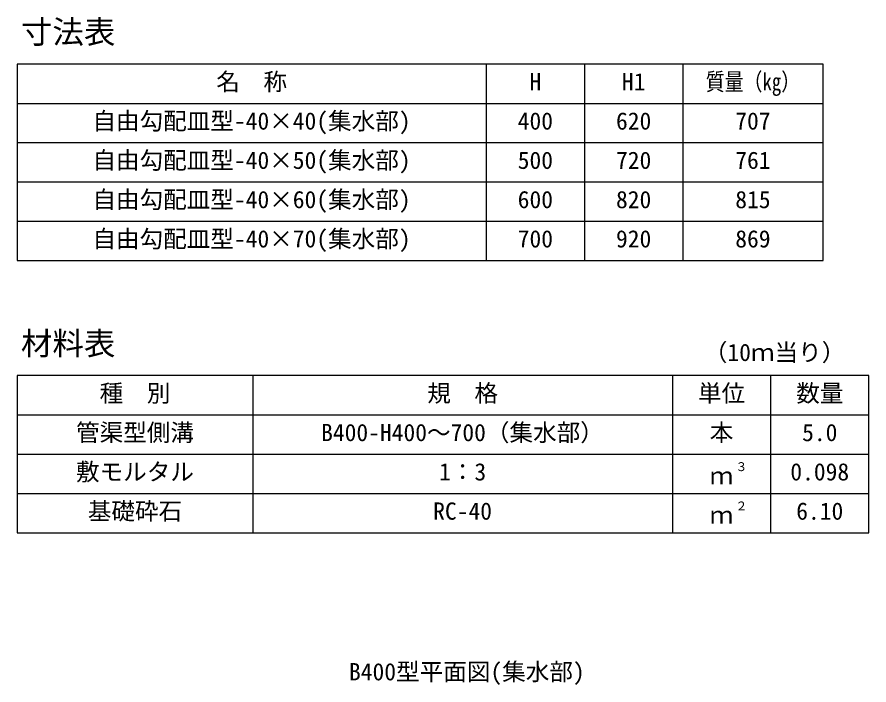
# Model space of a CAD drawing. Units: millimetres, scale not verified. Extents: x -12600 to 12600, y -5940 to 5940.
# Drawn here: x -10612 to -8988, y -4414 to -3139 of the extents above; entities that cross this region are included whole.
import ezdxf
from ezdxf.enums import TextEntityAlignment as Align

# ---------------------------------------------------------------- set-up
doc = ezdxf.new("R2010")
doc.units = ezdxf.units.MM
doc.header["$LTSCALE"] = 40
for name, color, linetype, lineweight in [('0-3_HYO', 3, 'Continuous', 25), ('0-4_HYO2', 4, 'Continuous', 25), ('0-7_TXT', 7, 'Continuous', 25)]:
    doc.layers.add(name, color=color, linetype=linetype, lineweight=lineweight)
doc.styles.add('ＭＳ ゴシック', font='')
doc.styles.get('ＭＳ ゴシック').set_extended_font_data('MS Gothic')

msp = doc.modelspace()

# ---------------------------------------------------------------- linework, layer by layer
at = {"layer": '0-3_HYO'}
for p, q in [((-9717.5, -3228.87), (-9717.5, -3603.87)), ((-9530, -3228.87), (-9530, -3603.87)), ((-9342.5, -3228.87), (-9342.5, -3603.87)), ((-10612.5, -3303.87), (-9075, -3303.87)), ((-10162.5, -3823.65), (-10162.5, -4123.65)), ((-9362.5, -3823.65), (-9362.5, -4123.65)), ((-9175, -3823.65), (-9175, -4123.65)), ((-10612.5, -3898.65), (-8987.5, -3898.65))]:
    msp.add_line(p, q, dxfattribs=at)
for points in [[(-10612.5, -3603.87), (-9075, -3603.87), (-9075, -3228.87), (-10612.5, -3228.87)], [(-10612.5, -4123.65), (-8987.5, -4123.65), (-8987.5, -3823.65), (-10612.5, -3823.65)]]:
    msp.add_lwpolyline(points, close=True, dxfattribs=at)
at = {"layer": '0-4_HYO2'}
for p, q in [((-10612.5, -3378.87), (-9075, -3378.87)), ((-10612.5, -3453.87), (-9075, -3453.87)), ((-10612.5, -3528.87), (-9075, -3528.87)), ((-10612.5, -3973.65), (-8987.5, -3973.65)), ((-10612.5, -4048.65), (-8987.5, -4048.65))]:
    msp.add_line(p, q, dxfattribs=at)

# ---------------------------------------------------------------- texts
at = {"layer": '0-7_TXT', "style": 'ＭＳ ゴシック'}
for s, height, p in [('寸法表', 43.99, (-10605, -3202.62)), ('名\u3000称', 32.99, (-10232.5, -3288.87)), ('H', 32.99, (-9635, -3288.87)), ('H1', 32.99, (-9458.75, -3288.87)), ('自由勾配皿型-40×40(集水部)', 32.99, (-10468.75, -3363.87)), ('400', 32.99, (-9657.5, -3363.87)), ('620', 32.99, (-9470, -3363.87)), ('707', 32.99, (-9242.5, -3363.87)), ('自由勾配皿型-40×50(集水部)', 32.99, (-10468.75, -3438.87)), ('500', 32.99, (-9657.5, -3438.87)), ('720', 32.99, (-9470, -3438.87)), ('761', 32.99, (-9242.5, -3438.87)), ('自由勾配皿型-40×60(集水部)', 32.99, (-10468.75, -3513.87)), ('600', 32.99, (-9657.5, -3513.87)), ('820', 32.99, (-9470, -3513.87)), ('815', 32.99, (-9242.5, -3513.87)), ('自由勾配皿型-40×70(集水部)', 32.99, (-10468.75, -3588.87)), ('700', 32.99, (-9657.5, -3588.87)), ('920', 32.99, (-9470, -3588.87)), ('869', 32.99, (-9242.5, -3588.87)), ('材料表', 43.99, (-10605, -3797.4)), ('（10ｍ当り）', 32.99, (-9302.5, -3805.65)), ('種\u3000別', 32.99, (-10455, -3883.65)), ('規\u3000格', 32.99, (-9830, -3883.65)), ('単位', 32.99, (-9313.75, -3883.65)), ('数量', 32.99, (-9126.25, -3883.65)), ('管渠型側溝', 32.99, (-10500, -3958.65)), ('B400-H400～700（集水部）', 32.99, (-10032.5, -3958.65)), ('本', 32.99, (-9291.25, -3958.65)), ('5.0', 32.99, (-9115, -3958.65)), ('敷モルタル', 32.99, (-10500, -4033.65)), ('1：3', 32.99, (-9807.5, -4033.65)), ('３', 16.5, (-9242.09, -4010.87)), ('0.098', 32.99, (-9137.5, -4033.65)), ('ｍ', 32.99, (-9291.25, -4041.15)), ('基礎砕石', 32.99, (-10477.5, -4108.65)), ('RC-40', 32.99, (-9818.75, -4108.65)), ('２', 16.5, (-9242.09, -4085.87)), ('6.10', 32.99, (-9126.25, -4108.65)), ('ｍ', 32.99, (-9291.25, -4116.15)), ('B400型平面図(集水部)', 32.99, (-9979.31, -4415.34))]:
    msp.add_text(s, height=height, dxfattribs=at).set_placement(p, align=Align.BOTTOM_LEFT)
at = {"layer": '0-7_TXT', "style": 'ＭＳ ゴシック', "width": 0.8}
msp.add_text('質量（kg）', height=32.99, dxfattribs=at).set_placement((-9298.75, -3288.87), align=Align.BOTTOM_LEFT)

doc.saveas('drawing.dxf')
